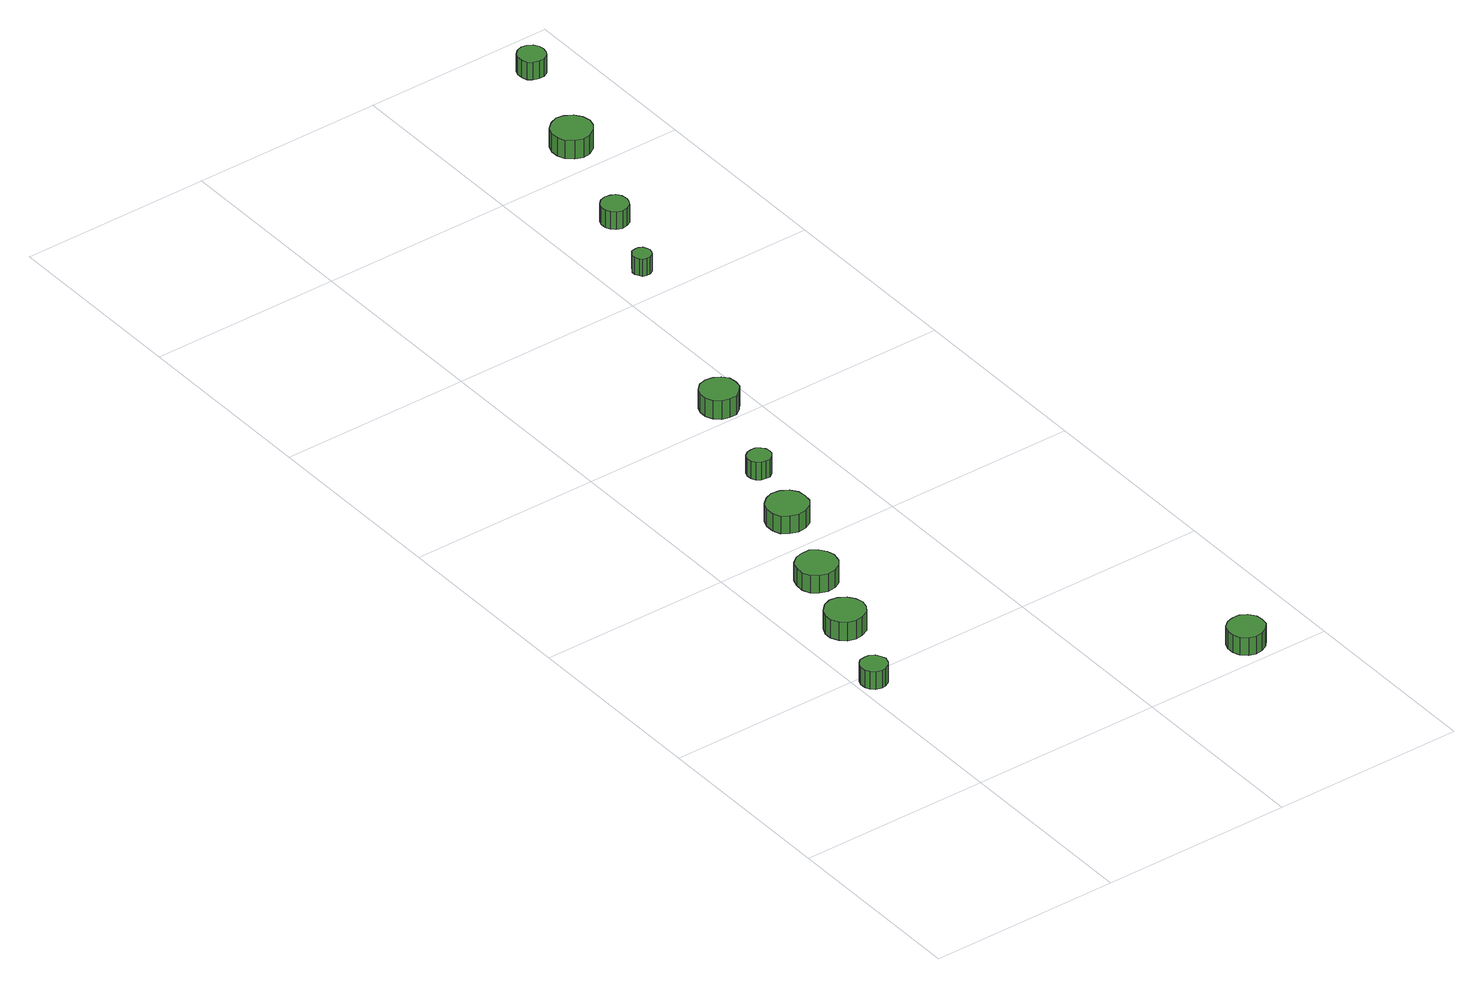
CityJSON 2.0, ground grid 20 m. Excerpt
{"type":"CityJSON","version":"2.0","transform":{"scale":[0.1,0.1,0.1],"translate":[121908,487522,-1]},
"CityObjects":{
"tree1":{"type":"SolitaryVegetationObject","attributes":{"function":"something"},"geometry":[{"type":"MultiSurface","lod":"1","boundaries":[[[0,1,2,3,4,5,6,7,8,9,10,11,12,13,14]],[[15,16,17,18,19,20,21,22,23,24,25,26,27,28,29]],[[0,29,28,1]],[[1,28,27,2]],[[2,27,26,3]],[[3,26,25,4]],[[4,25,24,5]],[[5,24,23,6]],[[6,23,22,7]],[[7,22,21,8]],[[8,21,20,9]],[[9,20,19,10]],[[10,19,18,11]],[[11,18,17,12]],[[12,17,16,13]],[[13,16,15,14]],[[14,15,29,0]]]}]},
"tree2":{"type":"SolitaryVegetationObject","attributes":{"function":"something"},"geometry":[{"type":"MultiSurface","lod":"1","boundaries":[[[30,31,32,33,34,35,36,37,38,39,40,41,42,43,44]],[[45,46,47,48,49,50,51,52,53,54,55,56,57,58,59]],[[30,59,58,31]],[[31,58,57,32]],[[32,57,56,33]],[[33,56,55,34]],[[34,55,54,35]],[[35,54,53,36]],[[36,53,52,37]],[[37,52,51,38]],[[38,51,50,39]],[[39,50,49,40]],[[40,49,48,41]],[[41,48,47,42]],[[42,47,46,43]],[[43,46,45,44]],[[44,45,59,30]]]}]},
"tree3":{"type":"SolitaryVegetationObject","attributes":{"function":"something"},"geometry":[{"type":"MultiSurface","lod":"1","boundaries":[[[60,61,62,63,64,65,66,67,68,69,70,71,72,73,74]],[[75,76,77,78,79,80,81,82,83,84,85,86,87,88,89]],[[60,89,88,61]],[[61,88,87,62]],[[62,87,86,63]],[[63,86,85,64]],[[64,85,84,65]],[[65,84,83,66]],[[66,83,82,67]],[[67,82,81,68]],[[68,81,80,69]],[[69,80,79,70]],[[70,79,78,71]],[[71,78,77,72]],[[72,77,76,73]],[[73,76,75,74]],[[74,75,89,60]]]}]},
"tree4":{"type":"SolitaryVegetationObject","attributes":{"function":"something"},"geometry":[{"type":"MultiSurface","lod":"1","boundaries":[[[90,91,92,93,94,95,96,97,98,99,100,101,102,103,104]],[[105,106,107,108,109,110,111,112,113,114,115,116,117,118,119]],[[90,119,118,91]],[[91,118,117,92]],[[92,117,116,93]],[[93,116,115,94]],[[94,115,114,95]],[[95,114,113,96]],[[96,113,112,97]],[[97,112,111,98]],[[98,111,110,99]],[[99,110,109,100]],[[100,109,108,101]],[[101,108,107,102]],[[102,107,106,103]],[[103,106,105,104]],[[104,105,119,90]]]}]},
"tree5":{"type":"SolitaryVegetationObject","attributes":{"function":"something"},"geometry":[{"type":"MultiSurface","lod":"1","boundaries":[[[120,121,122,123,124,125,126,127,128,129,130,131,132,133,134]],[[135,136,137,138,139,140,141,142,143,144,145,146,147,148,149]],[[120,149,148,121]],[[121,148,147,122]],[[122,147,146,123]],[[123,146,145,124]],[[124,145,144,125]],[[125,144,143,126]],[[126,143,142,127]],[[127,142,141,128]],[[128,141,140,129]],[[129,140,139,130]],[[130,139,138,131]],[[131,138,137,132]],[[132,137,136,133]],[[133,136,135,134]],[[134,135,149,120]]]}]},
"tree6":{"type":"SolitaryVegetationObject","attributes":{"function":"something"},"geometry":[{"type":"MultiSurface","lod":"1","boundaries":[[[150,151,152,153,154,155,156,157,158,159,160,161,162,163,164]],[[165,166,167,168,169,170,171,172,173,174,175,176,177,178,179]],[[150,179,178,151]],[[151,178,177,152]],[[152,177,176,153]],[[153,176,175,154]],[[154,175,174,155]],[[155,174,173,156]],[[156,173,172,157]],[[157,172,171,158]],[[158,171,170,159]],[[159,170,169,160]],[[160,169,168,161]],[[161,168,167,162]],[[162,167,166,163]],[[163,166,165,164]],[[164,165,179,150]]]}]},
"tree7":{"type":"SolitaryVegetationObject","attributes":{"function":"something"},"geometry":[{"type":"MultiSurface","lod":"1","boundaries":[[[180,181,182,183,184,185,186,187,188,189,190,191,192,193,194]],[[195,196,197,198,199,200,201,202,203,204,205,206,207,208,209]],[[180,209,208,181]],[[181,208,207,182]],[[182,207,206,183]],[[183,206,205,184]],[[184,205,204,185]],[[185,204,203,186]],[[186,203,202,187]],[[187,202,201,188]],[[188,201,200,189]],[[189,200,199,190]],[[190,199,198,191]],[[191,198,197,192]],[[192,197,196,193]],[[193,196,195,194]],[[194,195,209,180]]]}]},
"tree8":{"type":"SolitaryVegetationObject","attributes":{"function":"something"},"geometry":[{"type":"MultiSurface","lod":"1","boundaries":[[[210,211,212,213,214,215,216,217,218,219,220,221,222,223,224]],[[225,226,227,228,229,230,231,232,233,234,235,236,237,238,239]],[[210,239,238,211]],[[211,238,237,212]],[[212,237,236,213]],[[213,236,235,214]],[[214,235,234,215]],[[215,234,233,216]],[[216,233,232,217]],[[217,232,231,218]],[[218,231,230,219]],[[219,230,229,220]],[[220,229,228,221]],[[221,228,227,222]],[[222,227,226,223]],[[223,226,225,224]],[[224,225,239,210]]]}]},
"tree9":{"type":"SolitaryVegetationObject","attributes":{"function":"something"},"geometry":[{"type":"MultiSurface","lod":"1","boundaries":[[[240,241,242,243,244,245,246,247,248,249,250,251,252,253,254]],[[255,256,257,258,259,260,261,262,263,264,265,266,267,268,269]],[[240,269,268,241]],[[241,268,267,242]],[[242,267,266,243]],[[243,266,265,244]],[[244,265,264,245]],[[245,264,263,246]],[[246,263,262,247]],[[247,262,261,248]],[[248,261,260,249]],[[249,260,259,250]],[[250,259,258,251]],[[251,258,257,252]],[[252,257,256,253]],[[253,256,255,254]],[[254,255,269,240]]]}]},
"tree10":{"type":"SolitaryVegetationObject","attributes":{"function":"something"},"geometry":[{"type":"MultiSurface","lod":"1","boundaries":[[[270,271,272,273,274,275,276,277,278,279,280,281,282,283,284]],[[285,286,287,288,289,290,291,292,293,294,295,296,297,298,299]],[[270,299,298,271]],[[271,298,297,272]],[[272,297,296,273]],[[273,296,295,274]],[[274,295,294,275]],[[275,294,293,276]],[[276,293,292,277]],[[277,292,291,278]],[[278,291,290,279]],[[279,290,289,280]],[[280,289,288,281]],[[281,288,287,282]],[[282,287,286,283]],[[283,286,285,284]],[[284,285,299,270]]]}]},
"tree11":{"type":"SolitaryVegetationObject","attributes":{"function":"something"},"geometry":[{"type":"MultiSurface","lod":"1","boundaries":[[[300,301,302,303,304,305,306,307,308,309,310,311,312,313,314]],[[315,316,317,318,319,320,321,322,323,324,325,326,327,328,329]],[[300,329,328,301]],[[301,328,327,302]],[[302,327,326,303]],[[303,326,325,304]],[[304,325,324,305]],[[305,324,323,306]],[[306,323,322,307]],[[307,322,321,308]],[[308,321,320,309]],[[309,320,319,310]],[[310,319,318,311]],[[311,318,317,312]],[[312,317,316,313]],[[313,316,315,314]],[[314,315,329,300]]]}]}
},
"vertices":[
[33,189,26],[31,194,26],[28,199,26],[23,202,26],[18,202,26],[12,201,26],[8,197,26],[6,192,26],[6,186,26],[8,181,26],[12,177,26],[18,175,26],[23,176,26],[28,179,26],[31,183,26],[31,183,6],[28,179,6],[23,176,6],[18,175,6],[12,177,6],[8,181,6],[6,186,6],[6,192,6],[8,197,6],[12,201,6],[18,202,6],[23,202,6],[28,199,6],[31,194,6],[33,189,6],
[69,272,27],[67,280,27],[62,287,27],[54,292,27],[46,293,27],[38,290,27],[32,284,27],[28,276,27],[28,268,27],[32,260,27],[38,254,27],[46,252,27],[54,253,27],[62,257,27],[67,264,27],[67,264,6],[62,257,6],[54,253,6],[46,252,6],[38,254,6],[32,260,6],[28,268,6],[28,276,6],[32,284,6],[38,290,6],[46,293,6],[54,292,6],[62,287,6],[67,280,6],[69,272,6],
[94,349,26],[92,357,26],[87,364,26],[80,369,26],[71,369,26],[63,367,26],[56,361,26],[53,353,26],[53,344,26],[56,336,26],[63,331,26],[71,328,26],[80,329,26],[87,333,26],[92,340,26],[92,340,6],[87,333,6],[80,329,6],[71,328,6],[63,331,6],[56,336,6],[53,344,6],[53,353,6],[56,361,6],[63,367,6],[71,369,6],[80,369,6],[87,364,6],[92,357,6],[94,349,6],
[129,441,26],[128,449,26],[123,456,26],[115,461,26],[106,462,26],[98,459,26],[91,453,26],[88,445,26],[88,436,26],[91,428,26],[98,423,26],[106,420,26],[115,421,26],[123,425,26],[128,432,26],[128,432,6],[123,425,6],[115,421,6],[106,420,6],[98,423,6],[91,428,6],[88,436,6],[88,445,6],[91,453,6],[98,459,6],[106,462,6],[115,461,6],[123,456,6],[128,449,6],[129,441,6],
[146,517,26],[145,522,26],[142,526,26],[138,529,26],[133,529,26],[128,528,26],[124,525,26],[122,520,26],[122,515,26],[124,510,26],[128,507,26],[133,506,26],[138,506,26],[142,509,26],[145,513,26],[145,513,6],[142,509,6],[138,506,6],[133,506,6],[128,507,6],[124,510,6],[122,515,6],[122,520,6],[124,525,6],[128,528,6],[133,529,6],[138,529,6],[142,526,6],[145,522,6],[146,517,6],
[349,28,26],[348,35,26],[343,42,26],[336,46,26],[328,46,26],[321,44,26],[315,39,26],[312,32,26],[312,24,26],[315,17,26],[321,11,26],[328,9,26],[336,10,26],[343,14,26],[348,20,26],[348,20,6],[343,14,6],[336,10,6],[328,9,6],[321,11,6],[315,17,6],[312,24,6],[312,32,6],[315,39,6],[321,44,6],[328,46,6],[336,46,6],[343,42,6],[348,35,6],[349,28,6],
[186,623,27],[185,631,27],[180,637,27],[173,641,27],[165,642,27],[157,640,27],[151,634,27],[148,627,27],[148,619,27],[151,612,27],[157,606,27],[165,604,27],[173,604,27],[180,609,27],[185,615,27],[185,615,6],[180,609,6],[173,604,6],[165,604,6],[157,606,6],[151,612,6],[148,619,6],[148,627,6],[151,634,6],[157,640,6],[165,642,6],[173,641,6],[180,637,6],[185,631,6],[186,623,6],
[251,841,25],[250,844,25],[248,848,25],[244,850,25],[240,850,25],[236,849,25],[234,846,25],[232,843,25],[232,839,25],[234,835,25],[236,832,25],[240,831,25],[244,831,25],[248,833,25],[250,837,25],[250,837,6],[248,833,6],[244,831,6],[240,831,6],[236,832,6],[234,835,6],[232,839,6],[232,843,6],[234,846,6],[236,849,6],[240,850,6],[244,850,6],[248,848,6],[250,844,6],[251,841,6],
[282,918,26],[281,924,26],[278,929,26],[273,931,26],[267,932,26],[261,930,26],[257,926,26],[255,921,26],[255,915,26],[257,910,26],[261,906,26],[267,904,26],[273,905,26],[278,908,26],[281,913,26],[281,913,6],[278,908,6],[273,905,6],[267,904,6],[261,906,6],[257,910,6],[255,915,6],[255,921,6],[257,926,6],[261,930,6],[267,932,6],[273,931,6],[278,929,6],[281,924,6],[282,918,6],
[329,1037,27],[327,1045,27],[322,1052,27],[314,1057,27],[306,1058,27],[298,1055,27],[291,1049,27],[288,1041,27],[288,1033,27],[291,1025,27],[298,1019,27],[306,1016,27],[314,1017,27],[322,1022,27],[327,1029,27],[327,1029,6],[322,1022,6],[314,1017,6],[306,1016,6],[298,1019,6],[291,1025,6],[288,1033,6],[288,1041,6],[291,1049,6],[298,1055,6],[306,1058,6],[314,1057,6],[322,1052,6],[327,1045,6],[329,1037,6],
[364,1155,26],[363,1160,26],[360,1165,26],[355,1168,26],[349,1169,26],[343,1167,26],[339,1163,26],[337,1158,26],[337,1152,26],[339,1146,26],[343,1143,26],[349,1141,26],[355,1141,26],[360,1144,26],[363,1149,26],[363,1149,6],[360,1144,6],[355,1141,6],[349,1141,6],[343,1143,6],[339,1146,6],[337,1152,6],[337,1158,6],[339,1163,6],[343,1167,6],[349,1169,6],[355,1168,6],[360,1165,6],[363,1160,6],[364,1155,6]
]}
